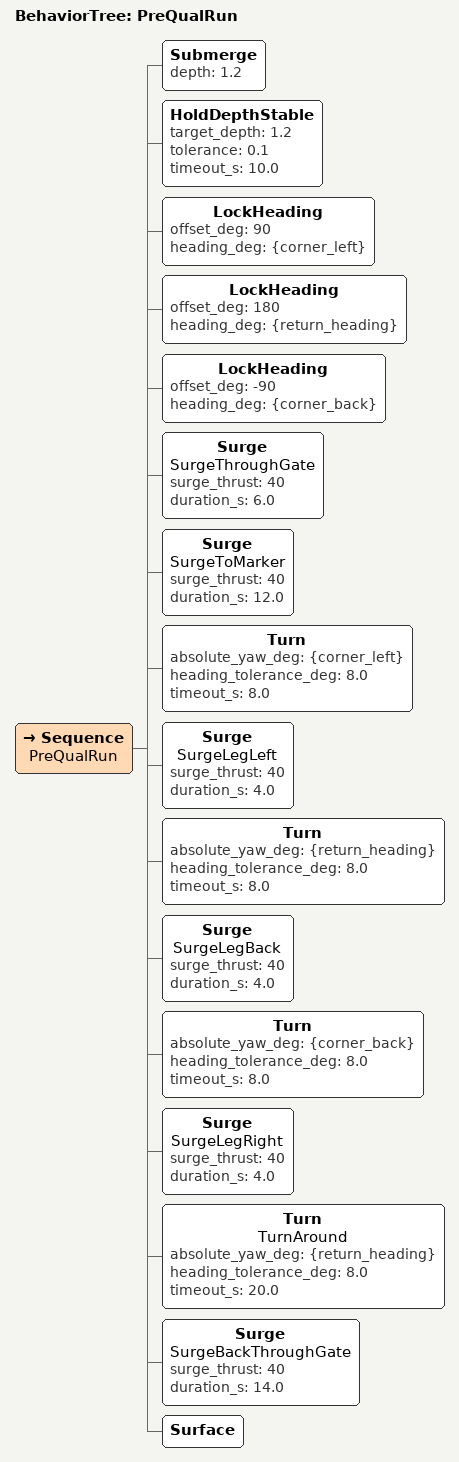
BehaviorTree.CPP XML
<root BTCPP_format="4" main_tree_to_execute="PreQualRun">
    <BehaviorTree ID="PreQualRun">
        <Sequence name="PreQualRun">
            <!-- Submerge and confirm we have settled before driving forward. -->
            <Submerge depth="1.2" />
            <HoldDepthStable target_depth="1.2" tolerance="0.1" timeout_s="10.0" />

            <LockHeading offset_deg="90"  heading_deg="{corner_left}" />
            <LockHeading offset_deg="180" heading_deg="{return_heading}" />
            <LockHeading offset_deg="-90" heading_deg="{corner_back}" />

            <!-- Clear the 3 m run-up + the 2 m gate. -->
            <Surge name="SurgeThroughGate" surge_thrust="40" duration_s="6.0" />

            <!-- Drive the ~10 m out to the marker. -->
            <Surge name="SurgeToMarker" surge_thrust="40" duration_s="12.0" />

            <Turn absolute_yaw_deg="{corner_left}" heading_tolerance_deg="8.0" timeout_s="8.0" />
            <Surge name="SurgeLegLeft" surge_thrust="40" duration_s="4.0" />
            <Turn absolute_yaw_deg="{return_heading}" heading_tolerance_deg="8.0" timeout_s="8.0" />
            <Surge name="SurgeLegBack" surge_thrust="40" duration_s="4.0" />
            <Turn absolute_yaw_deg="{corner_back}" heading_tolerance_deg="8.0" timeout_s="8.0" />
            <Surge name="SurgeLegRight" surge_thrust="40" duration_s="4.0" />

            <Turn name="TurnAround" absolute_yaw_deg="{return_heading}" heading_tolerance_deg="8.0" timeout_s="20.0" />

            <Surge name="SurgeBackThroughGate" surge_thrust="40" duration_s="14.0" />

            <!-- Surface: depth target 0, surge off. -->
            <Surface />
        </Sequence>
    </BehaviorTree>
</root>
